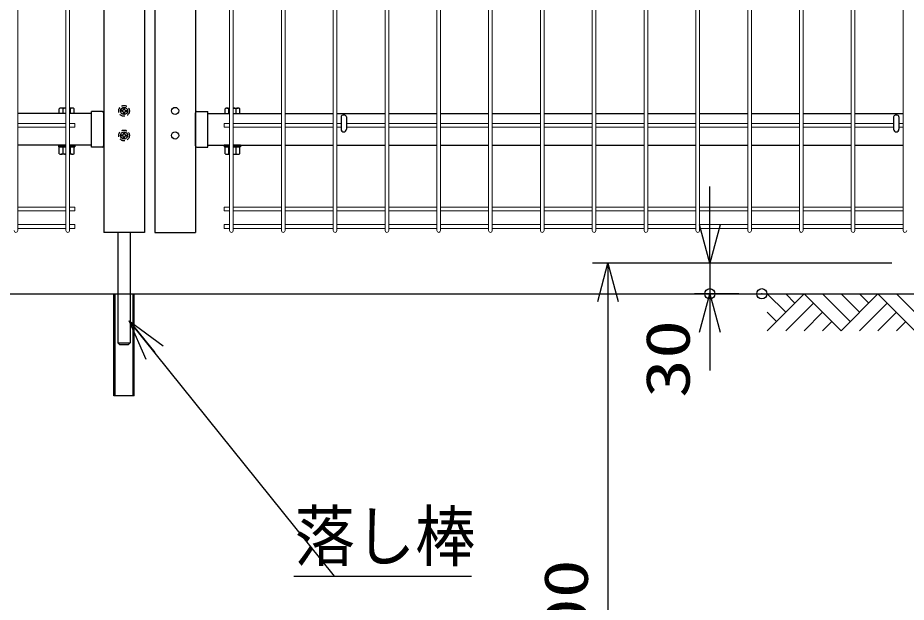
# Model space of a CAD drawing. Units: millimetres, scale not verified. Extents: x -6300 to 6300, y -4454 to 4456.
# Drawn here: x 1558 to 2429, y -1244 to -672 of the extents above; entities that cross this region are included whole.
import ezdxf
from ezdxf.enums import TextEntityAlignment as Align

# ---------------------------------------------------------------- set-up
doc = ezdxf.new("R2010")
doc.units = ezdxf.units.MM
doc.header["$LTSCALE"] = 20
doc.header["$PDMODE"] = 32
doc.header["$PDSIZE"] = 10
doc.linetypes.add('USER2', pattern=[0.375, 0.25, -0.125])
for name, color, linetype, lineweight in [('0-1_0', 4, 'Continuous', 25), ('0-3_LAYER04', 7, 'Continuous', 25), ('0-4_錠縦枠', 7, 'Continuous', 25), ('0-5_実線', 7, 'Continuous', 25), ('0-6_LAYER06', 7, 'Continuous', 25), ('0-7_LAYER03', 7, 'Continuous', 25), ('0-8_EXTCNT-LMEC0', 4, 'Continuous', 25), ('0-C_LAYER12', 3, 'Continuous', 25)]:
    doc.layers.add(name, color=color, linetype=linetype, lineweight=lineweight)
doc.layers.add('0-2_DEFPOINTS', color=7, linetype='Continuous')
doc.styles.add('ＭＳ ゴシック', font='')
doc.styles.get('ＭＳ ゴシック').set_extended_font_data('MS Gothic')

# ---------------------------------------------------------------- blocks, each defined once
blk = doc.blocks.new('_Open30')
at = {"layer": '0-1_0', "color": 2}
blk.add_line((0, 0), (-20, 0), dxfattribs=at)
blk.add_lwpolyline([(-20, 5.36), (0, 0), (-20, -5.36)], dxfattribs=at)

msp = doc.modelspace()

# ---------------------------------------------------------------- linework, layer by layer
at = {"layer": '0-1_0', "lineweight": 15}
for p, q in [((1558.41, 1086.24), (1558.41, -880.16)), ((1605.58, 1086.24), (1605.58, -880.16)), ((1609.18, 1086.24), (1609.18, -880.16)), ((1766.01, 1086.24), (1766.01, -880.16)), ((1769.61, 1086.24), (1769.61, -880.16)), ((1816.78, 253.24), (1816.78, -880.16)), ((1820.38, 253.24), (1820.38, -880.16)), ((1867.55, -163.18), (1867.55, -880.16)), ((1871.15, -163.18), (1871.15, -880.16)), ((1918.32, -163.18), (1918.32, -880.16)), ((1921.92, -163.18), (1921.92, -880.16)), ((1969.08, -162.69), (1969.08, -880.16)), ((1972.68, -162.69), (1972.68, -880.16)), ((2019.85, -162.69), (2019.85, -880.16)), ((2023.45, -162.69), (2023.45, -880.16)), ((2070.62, -162.69), (2070.62, -880.16)), ((2074.22, -162.69), (2074.22, -880.16)), ((2121.39, -162.69), (2121.39, -880.16)), ((2124.99, -162.69), (2124.99, -880.16)), ((2172.16, -162.69), (2172.16, -880.16)), ((2175.76, -162.69), (2175.76, -880.16)), ((2222.93, -162.69), (2222.93, -880.16)), ((2226.53, -162.69), (2226.53, -880.16)), ((2273.7, -162.69), (2273.7, -880.16)), ((2277.3, -162.69), (2277.3, -880.16)), ((2324.47, -162.69), (2324.47, -880.16)), ((2328.07, -162.69), (2328.07, -880.16)), ((2375.24, -162.69), (2375.24, -880.16)), ((2378.84, -162.69), (2378.84, -880.16)), ((2426.01, -163.18), (2426.01, -880.16)), ((1605.58, -775.16), (1558.41, -775.16)), ((1605.58, -778.76), (1558.41, -778.76)), ((1614.38, -775.16), (1609.18, -775.16)), ((1760.81, -775.16), (1760.81, -778.76)), ((1766.01, -775.16), (1760.81, -775.16)), ((1766.01, -778.76), (1760.81, -778.76)), ((1816.78, -775.16), (1769.61, -775.16)), ((1816.78, -778.76), (1769.61, -778.76)), ((1867.55, -775.16), (1820.38, -775.16)), ((1867.55, -778.76), (1820.38, -778.76)), ((1875.23, -775.16), (1871.15, -775.16)), ((1875.23, -778.76), (1871.15, -778.76)), ((1918.32, -775.16), (1880.43, -775.16)), ((1918.32, -778.76), (1880.43, -778.76)), ((1969.08, -775.16), (1921.92, -775.16)), ((1969.08, -778.76), (1921.92, -778.76)), ((2019.85, -775.16), (1972.68, -775.16)), ((2019.85, -778.76), (1972.68, -778.76)), ((2070.62, -775.16), (2023.45, -775.16)), ((2070.62, -778.76), (2023.45, -778.76)), ((2121.39, -775.16), (2074.22, -775.16)), ((2121.39, -778.76), (2074.22, -778.76)), ((2172.16, -775.16), (2124.99, -775.16)), ((2172.16, -778.76), (2124.99, -778.76)), ((2222.93, -775.16), (2175.76, -775.16)), ((2222.93, -778.76), (2175.76, -778.76)), ((2273.7, -775.16), (2226.53, -775.16)), ((2273.7, -778.76), (2226.53, -778.76)), ((2324.47, -775.16), (2277.3, -775.16)), ((2324.47, -778.76), (2277.3, -778.76)), ((2375.24, -775.16), (2328.07, -775.16)), ((2375.24, -778.76), (2328.07, -778.76)), ((2416.73, -775.16), (2378.84, -775.16)), ((2416.73, -778.76), (2378.84, -778.76)), ((2426.01, -775.16), (2421.93, -775.16)), ((2426.01, -778.76), (2421.93, -778.76)), ((1605.58, -857.31), (1558.41, -857.31)), ((1605.58, -860.91), (1558.41, -860.91)), ((1614.38, -857.31), (1609.18, -857.31)), ((1760.81, -857.31), (1760.81, -860.91)), ((1766.01, -857.31), (1760.81, -857.31)), ((1766.01, -860.91), (1760.81, -860.91)), ((1816.78, -857.31), (1769.61, -857.31)), ((1816.78, -860.91), (1769.61, -860.91)), ((1867.55, -857.31), (1820.38, -857.31)), ((1867.55, -860.91), (1820.38, -860.91)), ((1918.32, -857.31), (1871.15, -857.31)), ((1918.32, -860.91), (1871.15, -860.91)), ((1969.08, -857.31), (1921.92, -857.31)), ((1969.08, -860.91), (1921.92, -860.91)), ((2019.85, -857.31), (1972.68, -857.31)), ((2019.85, -860.91), (1972.68, -860.91)), ((2070.62, -857.31), (2023.45, -857.31)), ((2070.62, -860.91), (2023.45, -860.91)), ((2121.39, -857.31), (2074.22, -857.31)), ((2121.39, -860.91), (2074.22, -860.91)), ((2172.16, -857.31), (2124.99, -857.31)), ((2172.16, -860.91), (2124.99, -860.91)), ((2222.93, -857.31), (2175.76, -857.31)), ((2222.93, -860.91), (2175.76, -860.91)), ((2273.7, -857.31), (2226.53, -857.31)), ((2273.7, -860.91), (2226.53, -860.91)), ((2324.47, -857.31), (2277.3, -857.31)), ((2324.47, -860.91), (2277.3, -860.91)), ((2375.24, -857.31), (2328.07, -857.31)), ((2375.24, -860.91), (2328.07, -860.91)), ((2426.01, -857.31), (2378.84, -857.31)), ((2426.01, -860.91), (2378.84, -860.91)), ((1605.58, -874.31), (1558.41, -874.31)), ((1605.58, -877.91), (1558.41, -877.91)), ((1614.38, -874.31), (1609.18, -874.31)), ((1760.81, -874.31), (1760.81, -877.91)), ((1766.01, -874.31), (1760.81, -874.31)), ((1766.01, -877.91), (1760.81, -877.91)), ((1816.78, -874.31), (1769.61, -874.31)), ((1816.78, -877.91), (1769.61, -877.91)), ((1867.55, -874.31), (1820.38, -874.31)), ((1867.55, -877.91), (1820.38, -877.91)), ((1918.32, -874.31), (1871.15, -874.31)), ((1918.32, -877.91), (1871.15, -877.91)), ((1969.08, -874.31), (1921.92, -874.31)), ((1969.08, -877.91), (1921.92, -877.91)), ((2019.85, -874.31), (1972.68, -874.31)), ((2019.85, -877.91), (1972.68, -877.91)), ((2070.62, -874.31), (2023.45, -874.31)), ((2070.62, -877.91), (2023.45, -877.91)), ((2121.39, -874.31), (2074.22, -874.31)), ((2121.39, -877.91), (2074.22, -877.91)), ((2172.16, -874.31), (2124.99, -874.31)), ((2172.16, -877.91), (2124.99, -877.91)), ((2222.93, -874.31), (2175.76, -874.31)), ((2222.93, -877.91), (2175.76, -877.91)), ((2273.7, -874.31), (2226.53, -874.31)), ((2273.7, -877.91), (2226.53, -877.91)), ((2324.47, -874.31), (2277.3, -874.31)), ((2324.47, -877.91), (2277.3, -877.91)), ((2375.24, -874.31), (2328.07, -874.31)), ((2375.24, -877.91), (2328.07, -877.91)), ((2426.01, -874.31), (2378.84, -874.31)), ((2426.01, -877.91), (2378.84, -877.91))]:
    msp.add_line(p, q, dxfattribs=at)
at = {"layer": '0-1_0', "color": 7}
for p, q in [((1605.58, -765.44), (1558.41, -765.44)), ((1599.12, -765.44), (1599.12, -760.76)), ((1605.58, -765.44), (1599.12, -765.44)), ((1605.58, -760.22), (1600.94, -760.22)), ((1602.76, -765.44), (1602.76, -760.76)), ((1611.85, -760.22), (1609.18, -760.22)), ((1630.59, -765.44), (1609.18, -765.44)), ((1613.67, -765.44), (1609.18, -765.44)), ((1610.03, -765.44), (1610.03, -760.76)), ((1613.67, -765.44), (1613.67, -760.76)), ((1641.39, -763.49), (1630.59, -763.49)), ((1642.59, -797.19), (1642.59, -764.69)), ((1732.59, -797.19), (1732.59, -764.69)), ((1733.79, -763.49), (1744.59, -763.49)), ((1744.59, -765.44), (1766.01, -765.44)), ((1761.52, -765.44), (1761.52, -760.76)), ((1761.52, -765.44), (1766.01, -765.44)), ((1763.34, -760.22), (1766.01, -760.22)), ((1765.15, -765.44), (1765.15, -760.76)), ((1769.61, -760.22), (1774.25, -760.22)), ((1769.61, -765.44), (1816.78, -765.44)), ((1769.61, -765.44), (1776.07, -765.44)), ((1772.43, -765.44), (1772.43, -760.76)), ((1776.07, -765.44), (1776.07, -760.76)), ((1820.38, -765.44), (1867.55, -765.44)), ((1871.15, -765.44), (1918.32, -765.44)), ((1921.92, -765.44), (1969.08, -765.44)), ((1972.68, -765.44), (2019.85, -765.44)), ((2023.45, -765.44), (2070.62, -765.44)), ((2074.22, -765.44), (2121.39, -765.44)), ((2124.99, -765.44), (2172.16, -765.44)), ((2175.76, -765.44), (2222.93, -765.44)), ((2226.53, -765.44), (2273.7, -765.44)), ((2277.3, -765.44), (2324.47, -765.44)), ((2328.07, -765.44), (2375.24, -765.44)), ((2378.84, -765.44), (2426.01, -765.44)), ((1875.23, -768.66), (1875.23, -780.94)), ((1880.43, -768.66), (1880.43, -780.94)), ((2416.73, -768.66), (2416.73, -780.94)), ((2421.93, -768.66), (2421.93, -780.94)), ((1605.58, -796.44), (1558.41, -796.44)), ((1605.58, -798.04), (1599.12, -798.04)), ((1599.12, -804.83), (1599.12, -798.04)), ((1602.76, -804.83), (1602.76, -798.04)), ((1630.59, -796.44), (1609.18, -796.44)), ((1613.67, -798.04), (1609.18, -798.04)), ((1610.03, -804.83), (1610.03, -798.04)), ((1613.67, -804.83), (1613.67, -798.04)), ((1744.59, -796.44), (1766.01, -796.44)), ((1761.52, -798.04), (1766.01, -798.04)), ((1761.52, -804.83), (1761.52, -798.04)), ((1765.15, -804.83), (1765.15, -798.04)), ((1769.61, -796.44), (1816.78, -796.44)), ((1769.61, -798.04), (1776.07, -798.04)), ((1772.43, -804.83), (1772.43, -798.04)), ((1776.07, -804.83), (1776.07, -798.04)), ((1820.38, -796.44), (1867.55, -796.44)), ((1871.15, -796.44), (1918.32, -796.44)), ((1921.92, -796.44), (1969.08, -796.44)), ((1972.68, -796.44), (2019.85, -796.44)), ((2023.45, -796.44), (2070.62, -796.44)), ((2074.22, -796.44), (2121.39, -796.44)), ((2124.99, -796.44), (2172.16, -796.44)), ((2175.76, -796.44), (2222.93, -796.44)), ((2226.53, -796.44), (2273.7, -796.44)), ((2277.3, -796.44), (2324.47, -796.44)), ((2328.07, -796.44), (2375.24, -796.44)), ((2378.84, -796.44), (2426.01, -796.44)), ((1605.58, -805.36), (1600.94, -805.36)), ((1611.85, -805.36), (1609.18, -805.36)), ((1763.34, -805.37), (1766.01, -805.37)), ((1769.61, -805.37), (1774.25, -805.37)), ((1682.59, -881.96), (1642.59, -881.96)), ((1692.59, -881.96), (1732.59, -881.96)), ((1828.86, -1218.4), (2003, -1218.4))]:
    msp.add_line(p, q, dxfattribs=at)
at = {"layer": '0-1_0', "color": 7, "linetype": 'USER2'}
for p, q in [((1660.74, -763.38), (1659.44, -763.36)), ((1662.2, -759.81), (1662.17, -761.11)), ((1662.2, -766.11), (1662.17, -764.81)), ((1662.2, -759.81), (1662.99, -759.81)), ((1662.2, -766.11), (1662.99, -766.11)), ((1662.99, -759.81), (1663.01, -761.11)), ((1662.99, -766.11), (1663.01, -764.81)), ((1664.45, -762.54), (1665.74, -762.57)), ((1664.45, -763.38), (1665.74, -763.36)), ((1665.74, -762.57), (1665.74, -763.36)), ((1660.74, -786.54), (1659.44, -786.57)), ((1659.44, -786.57), (1659.44, -787.36)), ((1660.74, -787.38), (1659.44, -787.36)), ((1662.2, -783.81), (1662.17, -785.11)), ((1662.2, -790.11), (1662.17, -788.81)), ((1662.2, -783.81), (1662.99, -783.81)), ((1662.2, -790.11), (1662.99, -790.11)), ((1662.99, -783.81), (1663.01, -785.11)), ((1662.99, -790.11), (1663.01, -788.81)), ((1664.45, -786.54), (1665.74, -786.57)), ((1664.45, -787.38), (1665.74, -787.36)), ((1665.74, -786.57), (1665.74, -787.36))]:
    msp.add_line(p, q, dxfattribs=at)
at = {"layer": '0-1_0', "color": 2}
for p, q in [((2236.59, -874.46), (2236.59, -836.96)), ((2236.59, -911.96), (2236.59, -941.96)), ((2136.78, -949.46), (2136.78, -1574.46)), ((2236.59, -979.46), (2236.59, -1016.96))]:
    msp.add_line(p, q, dxfattribs=at)
at = {"layer": '0-1_0', "color": 1}
for p, q in [((2415.09, -911.96), (2121.78, -911.96)), ((2415.09, -911.96), (2221.59, -911.96)), ((2265.09, -941.96), (2221.59, -941.96))]:
    msp.add_line(p, q, dxfattribs=at)
at = {"layer": '0-1_0', "color": 7}
for points in [[(1641.39, -798.39), (1630.59, -798.39), (1630.59, -763.49)], [(1733.79, -798.39), (1744.59, -798.39), (1744.59, -763.49)]]:
    msp.add_lwpolyline(points, dxfattribs=at)
at = {"layer": '0-1_0', "color": 7, "linetype": 'USER2'}
msp.add_lwpolyline([(1660.74, -762.54), (1659.44, -762.57), (1659.44, -763.36)], dxfattribs=at)
at = {"layer": '0-1_0', "lineweight": 15}
for points in [[(1614.38, -775.16), (1614.38, -778.76), (1609.18, -778.76)], [(1614.38, -857.31), (1614.38, -860.91), (1609.18, -860.91)], [(1614.38, -874.31), (1614.38, -877.91), (1609.18, -877.91)]]:
    msp.add_lwpolyline(points, dxfattribs=at)
at = {"layer": '0-1_0', "color": 7, "linetype": 'USER2'}
for centre in [(1662.59, -762.96), (1662.59, -786.96)]:
    msp.add_circle(centre, 5.25, dxfattribs=at)
at = {"layer": '0-1_0', "color": 7}
for centre, radius, start, end in [((1600.94, -763.57), 3.35, 57.13297, 122.86741), ((1606.39, -772.82), 12.6, 93.71504, 106.77884), ((1606.39, -772.82), 12.6, 73.22154, 77.23479), ((1611.85, -763.57), 3.35, 57.13297, 122.86741), ((1641.39, -764.69), 1.2, 0.00019, 90.00019), ((1733.79, -764.69), 1.2, 90, 180), ((1763.34, -763.57), 3.35, 57.13278, 122.86722), ((1768.79, -772.82), 12.6, 102.76508, 106.77865), ((1768.79, -772.82), 12.6, 73.22135, 86.28484), ((1774.25, -763.57), 3.35, 57.13278, 122.86722), ((1877.83, -780.94), 2.6, 180, 0), ((2419.33, -780.94), 2.6, 180, 0), ((1641.39, -797.19), 1.2, 270.00019, 0.00019), ((1733.79, -797.19), 1.2, 180, 270), ((1600.94, -802.01), 3.35, 237.13297, 302.86741), ((1606.39, -792.77), 12.6, 253.22154, 266.28466), ((1606.39, -792.77), 12.6, 282.7649, 286.77884), ((1611.85, -802.01), 3.35, 237.13297, 302.86741), ((1763.34, -802.02), 3.35, 237.13278, 302.86722), ((1768.79, -792.77), 12.6, 253.22135, 257.23492), ((1768.79, -792.77), 12.6, 273.71516, 286.77865), ((1774.25, -802.02), 3.35, 237.13278, 302.86722)]:
    msp.add_arc(centre, radius, start, end, dxfattribs=at)
at = {"layer": '0-1_0', "color": 7, "linetype": 'USER2'}
for centre, start, end in [((1660.69, -761.06), 270, 0), ((1660.69, -764.87), 0, 90), ((1664.5, -761.06), 180, 270), ((1664.5, -764.87), 90, 180), ((1660.69, -785.06), 270, 0), ((1660.69, -788.87), 0, 90), ((1664.5, -785.06), 180, 270), ((1664.5, -788.87), 90, 180)]:
    msp.add_arc(centre, 1.49, start, end, dxfattribs=at)
at = {"layer": '0-1_0', "lineweight": 15}
for centre in [(1556.61, -880.16), (1607.38, -880.16), (1767.81, -880.16), (1818.58, -880.16), (1869.35, -880.16), (1920.12, -880.16), (1970.88, -880.16), (2021.65, -880.16), (2072.42, -880.16), (2123.19, -880.16), (2173.96, -880.16), (2224.73, -880.16), (2275.5, -880.16), (2326.27, -880.16), (2377.04, -880.16), (2427.81, -880.16)]:
    msp.add_arc(centre, 1.8, 180, 0, dxfattribs=at)
at = {"layer": '0-1_0', "color": 7}
for centre in [(1877.83, -768.66), (2419.33, -768.66)]:
    msp.add_ellipse(centre, major_axis=(-2.6, 0), ratio=0.601815, start_param=3.141593, end_param=6.283185, dxfattribs=at)
at = {"layer": '0-2_DEFPOINTS'}
for p in [(2236.59, -941.96), (2287.59, -941.96)]:
    msp.add_point(p, dxfattribs=at)
at = {"layer": '0-3_LAYER04'}
for p, q in [((1732.59, 1523.04), (1732.59, -881.96)), ((1642.59, 395.38), (1642.59, -881.96)), ((1682.59, 157.82), (1682.59, -881.96)), ((1692.59, 157.82), (1692.59, -881.96))]:
    msp.add_line(p, q, dxfattribs=at)
at = {"layer": '0-4_錠縦枠'}
for centre in [(1662.59, -762.96), (1662.59, -762.96), (1662.59, -762.96), (1712.59, -762.96), (1662.59, -786.96), (1662.59, -786.96), (1662.59, -786.96), (1712.59, -786.96)]:
    msp.add_circle(centre, 3.5, dxfattribs=at)
at = {"layer": '0-5_実線'}
for p, q in [((1598.39, -796.44), (1598.39, -798.04)), ((1598.39, -796.44), (1605.58, -796.44)), ((1598.39, -798.04), (1605.58, -798.04)), ((1609.18, -796.44), (1614.39, -796.44)), ((1609.18, -798.04), (1614.39, -798.04)), ((1614.39, -796.44), (1614.39, -798.04)), ((1760.79, -796.44), (1760.79, -798.04)), ((1766.01, -796.44), (1760.79, -796.44)), ((1766.01, -798.04), (1760.79, -798.04)), ((1776.79, -796.44), (1769.61, -796.44)), ((1776.79, -798.04), (1769.61, -798.04)), ((1776.79, -796.44), (1776.79, -798.04))]:
    msp.add_line(p, q, dxfattribs=at)
at = {"layer": '0-6_LAYER06'}
for p, q in [((1656.59, -881.96), (1656.59, -989.98)), ((1668.59, -881.96), (1668.59, -989.98)), ((1652.59, -1041.98), (1652.59, -941.98)), ((1653.79, -1041.98), (1653.79, -941.98)), ((1671.39, -1041.98), (1671.39, -941.98)), ((1672.59, -1041.98), (1672.59, -941.98)), ((1656.59, -989.98), (1658.59, -991.98)), ((1656.59, -989.98), (1668.59, -989.98)), ((1666.59, -991.98), (1658.59, -991.98)), ((1666.59, -991.98), (1658.59, -991.98)), ((1666.59, -991.98), (1668.59, -989.98)), ((1672.59, -1041.98), (1652.59, -1041.98))]:
    msp.add_line(p, q, dxfattribs=at)
at = {"layer": '0-7_LAYER03'}
msp.add_line((937.59, -941.96), (2437.59, -941.96), dxfattribs=at)
at = {"layer": '0-8_EXTCNT-LMEC0'}
for p, q in [((2310.94, -960.05), (2292.85, -941.96)), ((2292.85, -978.15), (2329.03, -941.96)), ((2319.99, -951.01), (2310.94, -941.96)), ((2365.22, -978.15), (2329.03, -941.96)), ((2374.27, -969.1), (2347.13, -941.96)), ((2383.31, -960.05), (2365.22, -941.96)), ((2365.22, -978.15), (2401.41, -941.96)), ((2392.36, -951.01), (2383.31, -941.96)), ((2437.59, -978.15), (2401.41, -941.96)), ((2437.59, -960.05), (2419.5, -941.96)), ((2338.08, -951.01), (2310.94, -978.15)), ((2410.45, -951.01), (2383.31, -978.15)), ((2301.89, -969.1), (2292.85, -960.05)), ((2347.13, -960.05), (2329.03, -978.15)), ((2419.5, -960.05), (2401.41, -978.15)), ((2356.17, -969.1), (2347.13, -978.15)), ((2428.55, -969.1), (2419.5, -978.15))]:
    msp.add_line(p, q, dxfattribs=at)
at = {"layer": '0-C_LAYER12'}
msp.add_line((1868.86, -1218.4), (1668.73, -969.97), dxfattribs=at)

# ---------------------------------------------------------------- block references
at = {"layer": '0-1_0', "xscale": 1.875, "yscale": 1.875}
for p, rotation in [((2236.59, -911.96), 270), ((2136.78, -911.96), 90), ((2236.59, -941.96), 90)]:
    msp.add_blockref('_Open30', p, dxfattribs=dict(at, rotation=rotation))
at = {"layer": '0-C_LAYER12', "xscale": 2, "yscale": 2, "rotation": 128.85353}
msp.add_blockref('_Open30', (1667.48, -968.41), dxfattribs=at)

# ---------------------------------------------------------------- texts
at = {"layer": '0-1_0', "color": 3, "style": 'ＭＳ ゴシック', "width": 1.3}
for s, p in [('30', (2229.91, -1044)), ('700', (2130.11, -1316.6))]:
    msp.add_text(s, height=43.26, rotation=90, dxfattribs=at).set_placement(p, align=Align.BOTTOM_LEFT)
at = {"layer": '0-C_LAYER12', "style": 'ＭＳ ゴシック', "width": 0.9}
msp.add_text('落し棒', height=48.09, dxfattribs=at).set_placement((1829.75, -1217.74), align=Align.BOTTOM_LEFT)

doc.saveas('drawing.dxf')
